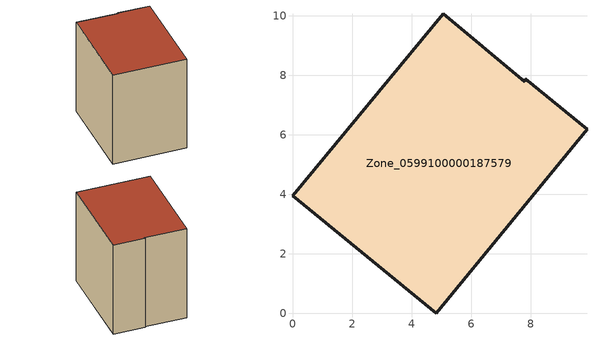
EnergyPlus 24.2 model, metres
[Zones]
Zone_0599100000187579
 floor ground (C_G): 7.81,7.8 7.82,7.89 9.9,6.18 4.82,0 0,3.96 5.07,10.08 z0
 wall outside (C_F): 4.82,0 9.9,6.18 7.82,7.89 7.81,7.8 5.07,10.08 0,3.96 4.82,0 z0:8.34
 roof outside (C_R): 7.82,7.89 7.81,7.8 5.07,10.08 0,3.96 4.82,0 9.9,6.18 z8.34
[BUILDING]
Pand.0599100000187579: North Axis=0; Terrain=City; Loads Convergence Tolerance Value=0.04; Temperature Convergence Tolerance Value=0.4; Solar Distribution=FullExterior; Maximum Number of Warmup Days=25; Minimum Number of Warmup Days=1
[Site:Location]
Rotterdam.The.Hague.AP_ZH_NLD Design_Conditions: Latitude=51.96; Longitude=4.45; Time Zone=1; Elevation=-4.5
[SITE:GROUNDTEMPERATURE:BUILDINGSURFACE]
18, 18, 18, 18, 18, 18, 18, 18, 18, 18, 18, 18
[MATERIAL] Thermal Absorptance=0.9; Solar Absorptance=0.7; Visible Absorptance=0.7
Name | Roughness | Thickness | Conductivity | Density | Specific Heat
G.TI.1946-1964 | MediumSmooth | 0.15 | 1 | 540 | 1210
F.TI.1946-1964 | Rough | 0.3 | 0.857143 | 1920 | 840
R.TI.1946-1964 | MediumRough | 0.2 | 0.277778 | 1500 | 1000
[CONSTRUCTION]
C_G: G.TI.1946-1964
C_F: F.TI.1946-1964
C_R: R.TI.1946-1964
[ZONE]
Zone_0599100000187579: Type=1; Multiplier=1; Ceiling Height=Autocalculate; Volume=Autocalculate; Floor Area=autocalculate; Part of Total Floor Area=Yes
[ZONEINFILTRATION:DESIGNFLOWRATE]
Infil_Zone_0599100000187579: Zone or ZoneList or Space or SpaceList=Zone_0599100000187579; Schedule=AlwaysOn; Design Flow Rate Calculation Method=Flow/Area; Flow Rate per Floor Area=0.003; Constant Term Coefficient=1; Temperature Term Coefficient=0; Velocity Term Coefficient=0; Velocity Squared Term Coefficient=0
[HVACTEMPLATE:ZONE:IDEALLOADSAIRSYSTEM]
Zone_0599100000187579: Maximum Heating Supply Air Temperature=50; Minimum Cooling Supply Air Temperature=13; Maximum Heating Supply Air Humidity Ratio=0.0156; Minimum Cooling Supply Air Humidity Ratio=0.0077; Heating Limit=NoLimit; Cooling Limit=NoLimit; Dehumidification Control Type=ConstantSensibleHeatRatio; Cooling Sensible Heat Ratio=0.7; Dehumidification Setpoint=60; Humidification Control Type=None; Humidification Setpoint=30; Outdoor Air Method=None; Outdoor Air Flow Rate per Person=0.00944; Outdoor Air Flow Rate per Zone Floor Area=0; Outdoor Air Flow Rate per Zone=0; Demand Controlled Ventilation Type=None; Outdoor Air Economizer Type=NoEconomizer; Heat Recovery Type=None; Sensible Heat Recovery Effectiveness=0.7; Latent Heat Recovery Effectiveness=0.65
[ZONECONTROL:THERMOSTAT]
ThermostatControl_Zone_0599100000187579: Zone or ZoneList=Zone_0599100000187579; Control Type Schedule=DualSetpointControlType; Control 1=Thermostat_Zone_0599100000187579; Temperature Difference Between Cutout And Setpoint=0
[THERMOSTATSETPOINT:DUALSETPOINT]
Thermostat_Zone_0599100000187579: Heating Setpoint Temperature Schedule=HeatingSetpoint_Zone_0599100000187579; Cooling Setpoint Temperature Schedule=CoolingSetpoint_Zone_0599100000187579
[SCHEDULE:COMPACT]
HeatingSetpoint_Zone_0599100000187579: Through: 12/31, For: AllDays, Until: 24:00, 21
CoolingSetpoint_Zone_0599100000187579: Through: 12/31, For: AllDays, Until: 24:00, 24
DualSetpointControlType: Through: 12/31, For: AllDays, Until: 24:00, 4
AlwaysOn: Through: 12/31, For: AllDays, Until: 24:00, 1
